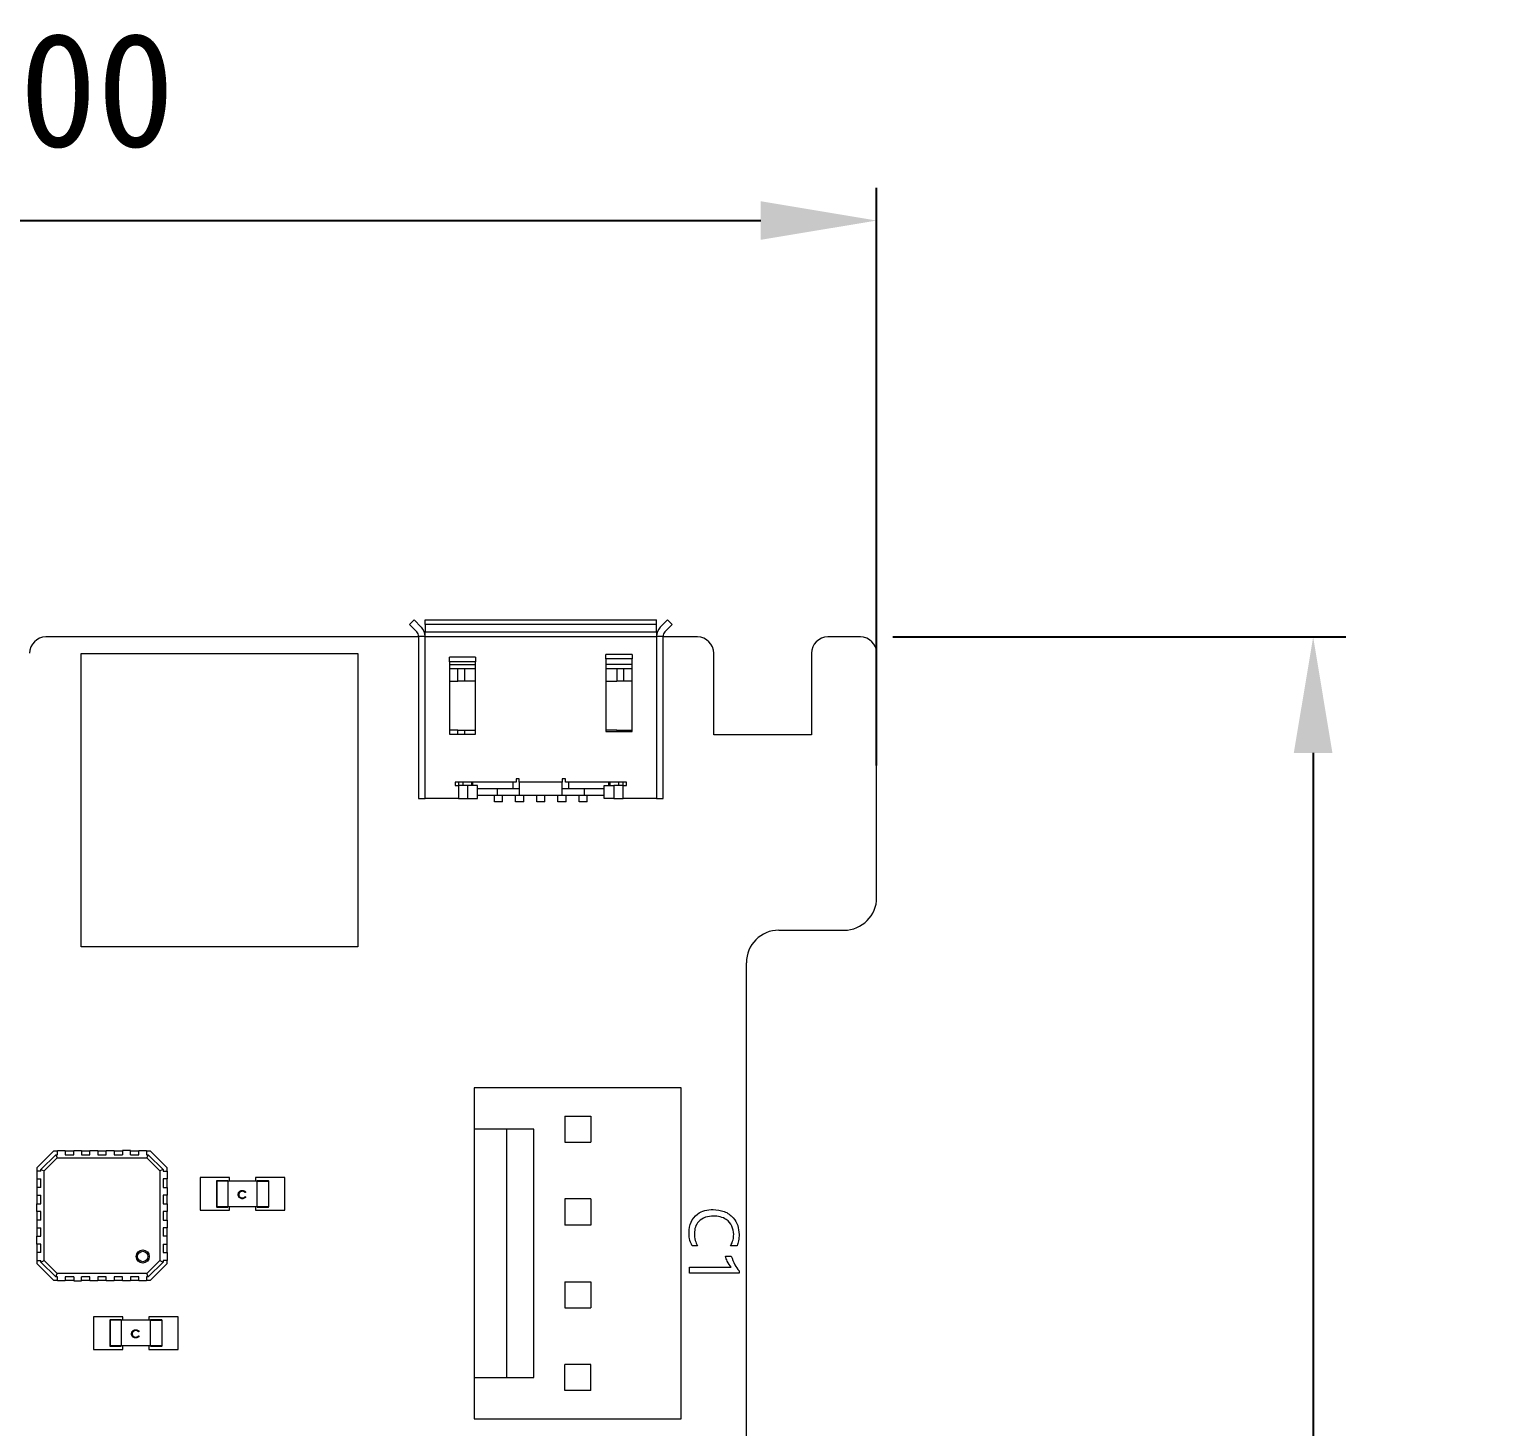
# Model space of a CAD drawing. Header units: millimetres. Extents: x 357.3 to 442.8, y 102.1 to 195.9.
# Drawn here: x 397.39 to 442.76, y 153.03 to 195.91 of the extents above; entities that cross this region are included whole.
import ezdxf

# ---------------------------------------------------------------- set-up
doc = ezdxf.new("R2010")
doc.units = ezdxf.units.MM
doc.header["$PDSIZE"] = -1
doc.dimstyles.new('ISO-25', dxfattribs={"dimtxt": 2.5, "dimasz": 2.5, "dimexe": 1.25, "dimexo": 0.625, "dimtad": 1, "dimtxsty": 'Standard', "dimcen": 2.5, "dimadec": 0, "dimazin": 0, "dimtfac": 1, "dimtmove": 0, "dimatfit": 3, "dimfxl": 1, "dimarcsym": 0})

# ---------------------------------------------------------------- blocks, each defined once
blk = doc.blocks.new('*D4')
at = {"color": 0, "lineweight": -2, "transparency": 16777216}
for p, q in [((368.395, 173.313), (368.395, 191.046)), ((423.395, 173.313), (423.395, 191.046)), ((371.951, 190.046), (419.839, 190.046))]:
    blk.add_line(p, q, dxfattribs=at)
at = {"color": 0, "transparency": 16777216}
for points in [[(371.951, 190.639), (371.951, 189.454), (368.395, 190.046)], [(419.839, 190.639), (419.839, 189.454), (423.395, 190.046)]]:
    blk.add_solid(points, dxfattribs=at)
at = {"layer": 'Defpoints', "color": 0, "transparency": 16777216}
for p in [(423.395, 190.046), (368.395, 172.313), (423.395, 172.313)]:
    blk.add_point(p, dxfattribs=at)
at = {"color": 0, "transparency": 16777216, "insert": (395.895, 193.612), "char_height": 3.5, "attachment_point": 5}
blk.add_mtext('55,00', dxfattribs=at)
blk = doc.blocks.new('*D5')
at = {"color": 0, "lineweight": -2, "transparency": 16777216}
for p, q in [((423.895, 177.262), (437.792, 177.262)), ((436.792, 173.706), (436.792, 147.828)), ((436.792, 114.818), (436.792, 140.696)), ((423.895, 111.262), (437.792, 111.262))]:
    blk.add_line(p, q, dxfattribs=at)
at = {"color": 0, "transparency": 16777216}
for points in [[(436.199, 173.706), (437.384, 173.706), (436.792, 177.262)], [(436.199, 114.818), (437.384, 114.818), (436.792, 111.262)]]:
    blk.add_solid(points, dxfattribs=at)
at = {"layer": 'Defpoints', "color": 0, "transparency": 16777216}
for p in [(422.895, 177.262), (422.895, 111.262), (436.792, 111.262)]:
    blk.add_point(p, dxfattribs=at)
at = {"color": 0, "transparency": 16777216, "insert": (436.792, 144.262), "char_height": 3.5, "attachment_point": 5}
blk.add_mtext('66,00', dxfattribs=at)

msp = doc.modelspace()

# ---------------------------------------------------------------- linework, layer by layer
at = {"color": 7, "linetype": 'Continuous', "lineweight": 15}
for p, q in [((409.054, 177.646), (409.195, 177.787)), ((409.278, 177.421), (409.054, 177.646)), ((409.195, 177.787), (409.419, 177.563)), ((409.537, 177.363), (409.528, 177.363)), ((409.537, 177.646), (409.537, 177.787)), ((409.537, 177.787), (416.637, 177.787)), ((416.637, 177.646), (409.537, 177.646)), ((409.537, 177.646), (409.537, 177.421)), ((409.537, 177.421), (416.637, 177.421)), ((409.537, 177.28), (409.537, 177.421)), ((416.637, 177.646), (416.637, 177.787)), ((416.637, 177.421), (416.637, 177.646)), ((416.637, 177.421), (416.637, 177.28)), ((416.645, 177.363), (416.637, 177.363)), ((416.754, 177.563), (416.978, 177.787)), ((417.119, 177.646), (416.895, 177.421)), ((416.978, 177.787), (417.119, 177.646)), ((409.337, 177.262), (397.895, 177.262)), ((409.337, 177.28), (409.337, 172.303)), ((409.537, 177.28), (409.337, 177.28)), ((409.537, 177.28), (416.637, 177.28)), ((409.537, 172.303), (409.537, 177.28)), ((416.637, 177.28), (416.637, 172.303)), ((416.837, 177.28), (416.637, 177.28)), ((416.837, 172.303), (416.837, 177.28)), ((417.895, 177.262), (416.837, 177.262)), ((422.895, 177.262), (421.895, 177.262)), ((398.974, 167.752), (398.974, 176.752)), ((398.974, 176.752), (407.474, 176.752)), ((407.474, 176.752), (407.474, 167.752)), ((411.087, 176.646), (410.287, 176.646)), ((410.287, 176.504), (410.287, 176.646)), ((411.087, 176.504), (410.287, 176.504)), ((410.287, 176.504), (410.287, 176.421)), ((411.087, 176.646), (411.087, 176.504)), ((411.087, 176.421), (411.087, 176.504)), ((415.887, 176.728), (415.087, 176.728)), ((415.087, 176.587), (415.087, 176.728)), ((415.887, 176.587), (415.087, 176.587)), ((415.087, 176.587), (415.087, 176.433)), ((415.887, 176.728), (415.887, 176.587)), ((415.887, 176.433), (415.887, 176.587)), ((418.395, 174.262), (418.395, 176.762)), ((421.395, 176.762), (421.395, 174.262)), ((423.395, 169.262), (423.395, 176.762)), ((410.287, 176.421), (411.087, 176.421)), ((410.287, 176.421), (410.287, 176.28)), ((411.087, 176.28), (410.287, 176.28)), ((410.287, 176.28), (410.287, 174.28)), ((411.087, 176.28), (411.087, 176.421)), ((411.087, 174.28), (411.087, 176.28)), ((415.087, 176.433), (415.887, 176.433)), ((415.087, 176.433), (415.087, 176.292)), ((415.087, 176.292), (415.887, 176.292)), ((415.087, 176.292), (415.087, 174.363)), ((415.887, 176.292), (415.887, 176.433)), ((415.887, 174.363), (415.887, 176.292)), ((410.287, 175.903), (410.536, 175.903)), ((410.758, 175.903), (410.536, 175.903)), ((411.087, 175.903), (410.758, 175.903)), ((415.087, 175.903), (415.415, 175.903)), ((415.637, 175.903), (415.415, 175.903)), ((415.887, 175.903), (415.637, 175.903)), ((410.536, 174.403), (410.287, 174.403)), ((410.287, 174.28), (411.087, 174.28)), ((410.536, 174.403), (410.758, 174.403)), ((410.758, 174.403), (411.087, 174.403)), ((415.415, 174.403), (415.087, 174.403)), ((415.087, 174.363), (415.887, 174.363)), ((415.415, 174.403), (415.637, 174.403)), ((415.637, 174.403), (415.887, 174.403)), ((421.395, 174.262), (418.395, 174.262)), ((412.427, 172.903), (412.327, 172.903)), ((412.327, 172.903), (412.327, 172.803)), ((412.427, 172.803), (412.427, 172.903)), ((413.847, 172.903), (413.747, 172.903)), ((413.747, 172.903), (413.747, 172.803)), ((413.847, 172.803), (413.847, 172.903)), ((412.327, 172.803), (410.461, 172.803)), ((410.461, 172.803), (410.461, 172.703)), ((410.461, 172.703), (410.561, 172.703)), ((410.561, 172.703), (410.561, 172.303)), ((410.844, 172.703), (410.561, 172.703)), ((410.844, 172.303), (410.844, 172.703)), ((411.139, 172.703), (410.844, 172.703)), ((410.997, 172.703), (410.997, 172.803)), ((411.139, 172.303), (411.139, 172.703)), ((412.229, 172.603), (411.139, 172.603)), ((411.139, 172.403), (411.757, 172.403)), ((411.662, 172.201), (411.662, 172.403)), ((411.757, 172.403), (411.757, 172.603)), ((411.757, 172.403), (412.427, 172.403)), ((411.912, 172.201), (411.912, 172.403)), ((412.229, 172.803), (412.229, 172.603)), ((412.427, 172.603), (412.229, 172.603)), ((412.312, 172.201), (412.312, 172.403)), ((413.747, 172.803), (412.427, 172.803)), ((412.427, 172.803), (412.427, 172.403)), ((412.427, 172.403), (413.747, 172.403)), ((412.562, 172.201), (412.562, 172.403)), ((412.962, 172.201), (412.962, 172.403)), ((413.212, 172.201), (413.212, 172.403)), ((413.612, 172.201), (413.612, 172.403)), ((413.747, 172.403), (413.747, 172.803)), ((413.944, 172.603), (413.747, 172.603)), ((413.747, 172.403), (414.416, 172.403)), ((415.712, 172.803), (413.847, 172.803)), ((413.862, 172.201), (413.862, 172.403)), ((413.944, 172.603), (413.944, 172.803)), ((415.035, 172.603), (413.944, 172.603)), ((414.262, 172.201), (414.262, 172.403)), ((414.416, 172.603), (414.416, 172.403)), ((414.416, 172.403), (415.035, 172.403)), ((414.512, 172.201), (414.512, 172.403)), ((415.035, 172.303), (415.035, 172.703)), ((415.035, 172.703), (415.329, 172.703)), ((415.176, 172.703), (415.176, 172.803)), ((415.329, 172.703), (415.329, 172.303)), ((415.612, 172.703), (415.329, 172.703)), ((415.612, 172.303), (415.612, 172.703)), ((415.612, 172.703), (415.712, 172.703)), ((415.712, 172.703), (415.712, 172.803)), ((409.337, 172.303), (409.537, 172.303)), ((410.561, 172.303), (409.537, 172.303)), ((410.561, 172.303), (410.844, 172.303)), ((410.844, 172.303), (411.139, 172.303)), ((411.912, 172.201), (411.662, 172.201)), ((412.562, 172.201), (412.312, 172.201)), ((413.212, 172.201), (412.962, 172.201)), ((413.862, 172.201), (413.612, 172.201)), ((414.512, 172.201), (414.262, 172.201)), ((415.329, 172.303), (415.035, 172.303)), ((415.329, 172.303), (415.612, 172.303)), ((416.637, 172.303), (415.612, 172.303)), ((416.637, 172.303), (416.837, 172.303)), ((420.395, 168.262), (422.395, 168.262)), ((407.474, 167.752), (398.974, 167.752)), ((419.395, 121.262), (419.395, 167.262)), ((417.395, 163.422), (411.045, 163.422)), ((411.045, 163.422), (411.045, 162.152)), ((417.395, 153.262), (417.395, 163.422)), ((413.825, 162.552), (413.825, 161.752)), ((413.825, 162.552), (414.625, 162.552)), ((414.625, 162.552), (414.625, 161.752)), ((412.045, 162.152), (411.045, 162.152)), ((411.045, 162.152), (411.045, 154.532)), ((412.045, 154.532), (412.045, 162.152)), ((412.875, 162.152), (412.045, 162.152)), ((412.875, 154.532), (412.875, 162.152)), ((397.629, 160.975), (398.139, 161.485)), ((398.139, 161.485), (398.249, 161.485)), ((398.249, 161.368), (398.249, 161.495)), ((398.249, 161.495), (398.489, 161.495)), ((398.489, 161.495), (398.489, 161.368)), ((398.489, 161.485), (398.749, 161.485)), ((398.749, 161.368), (398.749, 161.495)), ((398.749, 161.495), (398.989, 161.495)), ((398.989, 161.495), (398.989, 161.368)), ((398.989, 161.485), (399.249, 161.485)), ((399.249, 161.368), (399.249, 161.495)), ((399.249, 161.495), (399.489, 161.495)), ((399.489, 161.495), (399.489, 161.368)), ((399.489, 161.485), (399.749, 161.485)), ((399.749, 161.368), (399.749, 161.495)), ((399.749, 161.495), (399.989, 161.495)), ((399.989, 161.495), (399.989, 161.368)), ((399.989, 161.485), (400.249, 161.485)), ((400.489, 161.495), (400.249, 161.495)), ((400.249, 161.495), (400.249, 161.368)), ((400.489, 161.368), (400.489, 161.495)), ((400.489, 161.485), (400.749, 161.485)), ((400.749, 161.495), (400.989, 161.495)), ((400.749, 161.368), (400.749, 161.495)), ((400.989, 161.495), (400.989, 161.368)), ((400.989, 161.485), (401.099, 161.485)), ((401.099, 161.485), (401.609, 160.975)), ((413.825, 161.752), (414.625, 161.752)), ((397.744, 160.913), (398.2, 161.37)), ((397.844, 160.871), (398.242, 161.27)), ((398.2, 161.37), (398.242, 161.27)), ((398.2, 161.37), (398.249, 161.37)), ((398.242, 161.27), (400.995, 161.27)), ((398.489, 161.37), (398.749, 161.37)), ((398.989, 161.37), (399.249, 161.37)), ((399.489, 161.37), (399.749, 161.37)), ((399.989, 161.37), (400.249, 161.37)), ((400.489, 161.37), (400.749, 161.37)), ((400.989, 161.37), (401.037, 161.37)), ((401.037, 161.37), (400.995, 161.27)), ((400.995, 161.27), (401.394, 160.871)), ((401.037, 161.37), (401.494, 160.913)), ((397.619, 160.865), (397.619, 160.625)), ((397.745, 160.865), (397.619, 160.865)), ((397.619, 160.625), (397.745, 160.625)), ((397.629, 160.865), (397.629, 160.975)), ((397.629, 160.365), (397.629, 160.625)), ((397.744, 160.913), (397.844, 160.871)), ((397.744, 160.865), (397.744, 160.913)), ((397.744, 160.365), (397.744, 160.625)), ((397.844, 158.118), (397.844, 160.871)), ((401.494, 160.913), (401.394, 160.871)), ((401.394, 160.871), (401.394, 158.118)), ((401.492, 160.865), (401.619, 160.865)), ((401.619, 160.625), (401.492, 160.625)), ((401.494, 160.913), (401.494, 160.865)), ((401.494, 160.625), (401.494, 160.365)), ((401.609, 160.975), (401.609, 160.865)), ((401.609, 160.625), (401.609, 160.365)), ((401.619, 160.865), (401.619, 160.625)), ((402.634, 160.667), (402.634, 159.667)), ((403.534, 160.667), (402.634, 160.667)), ((403.534, 160.562), (403.534, 160.667)), ((405.234, 160.667), (404.334, 160.667)), ((404.334, 160.667), (404.334, 160.562)), ((405.234, 159.667), (405.234, 160.667)), ((397.619, 160.365), (397.619, 160.125)), ((397.745, 160.365), (397.619, 160.365)), ((397.619, 160.125), (397.745, 160.125)), ((397.629, 159.865), (397.629, 160.125)), ((397.744, 159.865), (397.744, 160.125)), ((401.492, 160.365), (401.619, 160.365)), ((401.619, 160.125), (401.492, 160.125)), ((401.494, 160.125), (401.494, 159.865)), ((401.609, 160.125), (401.609, 159.865)), ((401.619, 160.365), (401.619, 160.125)), ((403.134, 160.562), (403.134, 159.772)), ((403.144, 160.562), (403.134, 160.562)), ((403.484, 160.572), (403.144, 160.572)), ((403.144, 160.572), (403.144, 160.562)), ((403.144, 160.562), (403.144, 159.772)), ((403.484, 160.562), (403.144, 160.562)), ((403.484, 160.572), (403.484, 160.562)), ((403.484, 160.562), (403.484, 159.772)), ((404.384, 160.562), (403.484, 160.562)), ((404.031, 160.221), (404.012, 160.206)), ((404.384, 160.562), (404.384, 160.572)), ((404.724, 160.572), (404.384, 160.572)), ((404.384, 159.772), (404.384, 160.562)), ((404.384, 160.562), (404.724, 160.562)), ((404.724, 160.562), (404.724, 160.572)), ((404.724, 160.562), (404.724, 159.772)), ((404.724, 160.562), (404.734, 160.562)), ((404.734, 159.772), (404.734, 160.562)), ((397.619, 159.625), (397.619, 159.865)), ((397.619, 159.865), (397.745, 159.865)), ((401.492, 159.865), (401.619, 159.865)), ((401.619, 159.865), (401.619, 159.625)), ((403.144, 159.772), (403.134, 159.772)), ((403.484, 159.772), (403.144, 159.772)), ((403.144, 159.772), (403.144, 159.762)), ((403.144, 159.762), (403.484, 159.762)), ((403.484, 159.772), (403.484, 159.762)), ((404.384, 159.772), (403.484, 159.772)), ((403.534, 159.667), (403.534, 159.772)), ((404.012, 160.083), (404.031, 160.069)), ((404.334, 159.772), (404.334, 159.667)), ((404.384, 159.762), (404.384, 159.772)), ((404.724, 159.772), (404.384, 159.772)), ((404.384, 159.762), (404.724, 159.762)), ((404.724, 159.762), (404.724, 159.772)), ((404.724, 159.772), (404.734, 159.772)), ((413.825, 160.012), (413.825, 159.212)), ((414.625, 160.012), (413.825, 160.012)), ((414.625, 160.012), (414.625, 159.212)), ((397.745, 159.625), (397.619, 159.625)), ((397.745, 159.365), (397.619, 159.365)), ((397.619, 159.365), (397.619, 159.125)), ((397.629, 159.365), (397.629, 159.625)), ((397.744, 159.365), (397.744, 159.625)), ((401.619, 159.625), (401.492, 159.625)), ((401.492, 159.365), (401.619, 159.365)), ((401.494, 159.625), (401.494, 159.365)), ((401.609, 159.625), (401.609, 159.365)), ((401.619, 159.365), (401.619, 159.125)), ((402.634, 159.667), (403.534, 159.667)), ((404.334, 159.667), (405.234, 159.667)), ((397.619, 159.125), (397.745, 159.125)), ((397.619, 158.625), (397.619, 158.865)), ((397.619, 158.865), (397.745, 158.865)), ((397.629, 158.865), (397.629, 159.125)), ((397.744, 158.865), (397.744, 159.125)), ((401.619, 159.125), (401.492, 159.125)), ((401.619, 158.865), (401.492, 158.865)), ((401.494, 159.125), (401.494, 158.865)), ((401.609, 159.125), (401.609, 158.865)), ((401.619, 158.625), (401.619, 158.865)), ((414.625, 159.212), (413.825, 159.212)), ((397.745, 158.625), (397.619, 158.625)), ((397.745, 158.365), (397.619, 158.365)), ((397.619, 158.365), (397.619, 158.125)), ((397.629, 158.365), (397.629, 158.625)), ((397.744, 158.365), (397.744, 158.625)), ((401.492, 158.625), (401.619, 158.625)), ((401.492, 158.365), (401.619, 158.365)), ((401.494, 158.625), (401.494, 158.365)), ((401.609, 158.625), (401.609, 158.365)), ((401.619, 158.365), (401.619, 158.125)), ((417.895, 158.571), (417.731, 158.571)), ((419.112, 158.571), (418.911, 158.571)), ((397.619, 158.125), (397.745, 158.125)), ((397.629, 158.015), (397.629, 158.125)), ((398.139, 157.505), (397.629, 158.015)), ((397.744, 158.076), (397.744, 158.125)), ((397.744, 158.076), (397.844, 158.118)), ((398.2, 157.62), (397.744, 158.076)), ((398.242, 157.72), (397.844, 158.118)), ((401.394, 158.118), (400.995, 157.72)), ((401.494, 158.076), (401.037, 157.62)), ((401.609, 158.015), (401.099, 157.505)), ((401.394, 158.118), (401.494, 158.076)), ((401.619, 158.125), (401.492, 158.125)), ((401.494, 158.125), (401.494, 158.076)), ((401.609, 158.125), (401.609, 158.015)), ((417.653, 157.913), (418.927, 157.913)), ((417.653, 157.73), (417.653, 157.913)), ((418.751, 158.26), (418.933, 158.26)), ((398.249, 157.505), (398.139, 157.505)), ((398.2, 157.62), (398.242, 157.72)), ((398.249, 157.62), (398.2, 157.62)), ((400.995, 157.72), (398.242, 157.72)), ((398.249, 157.495), (398.249, 157.621)), ((398.489, 157.495), (398.249, 157.495)), ((398.489, 157.621), (398.489, 157.495)), ((398.749, 157.62), (398.489, 157.62)), ((398.749, 157.505), (398.489, 157.505)), ((398.749, 157.621), (398.749, 157.495)), ((398.749, 157.495), (398.989, 157.495)), ((398.989, 157.495), (398.989, 157.621)), ((399.249, 157.62), (398.989, 157.62)), ((399.249, 157.505), (398.989, 157.505)), ((399.249, 157.495), (399.249, 157.621)), ((399.489, 157.495), (399.249, 157.495)), ((399.489, 157.621), (399.489, 157.495)), ((399.749, 157.62), (399.489, 157.62)), ((399.749, 157.505), (399.489, 157.505)), ((399.749, 157.495), (399.749, 157.621)), ((399.989, 157.495), (399.749, 157.495)), ((399.989, 157.621), (399.989, 157.495)), ((400.249, 157.62), (399.989, 157.62)), ((400.249, 157.505), (399.989, 157.505)), ((400.249, 157.495), (400.249, 157.621)), ((400.489, 157.495), (400.249, 157.495)), ((400.489, 157.621), (400.489, 157.495)), ((400.749, 157.62), (400.489, 157.62)), ((400.749, 157.505), (400.489, 157.505)), ((400.749, 157.495), (400.749, 157.621)), ((400.989, 157.495), (400.749, 157.495)), ((400.989, 157.621), (400.989, 157.495)), ((401.037, 157.62), (400.989, 157.62)), ((401.099, 157.505), (400.989, 157.505)), ((401.037, 157.62), (400.995, 157.72)), ((413.825, 157.472), (414.625, 157.472)), ((413.825, 157.472), (413.825, 156.672)), ((414.625, 157.472), (414.625, 156.672)), ((419.171, 157.73), (417.653, 157.73)), ((419.171, 157.801), (419.171, 157.73)), ((413.825, 156.672), (414.625, 156.672)), ((400.26, 156.393), (399.36, 156.393)), ((399.36, 156.393), (399.36, 155.393)), ((399.86, 156.288), (399.86, 155.498)), ((399.87, 156.288), (399.86, 156.288)), ((400.21, 156.298), (399.87, 156.298)), ((399.87, 156.298), (399.87, 156.288)), ((399.87, 156.288), (399.87, 155.498)), ((400.21, 156.288), (399.87, 156.288)), ((400.21, 156.298), (400.21, 156.288)), ((400.21, 156.288), (400.21, 155.498)), ((401.11, 156.288), (400.21, 156.288)), ((400.26, 156.288), (400.26, 156.393)), ((401.06, 156.393), (401.06, 156.288)), ((401.96, 156.393), (401.06, 156.393)), ((401.11, 156.288), (401.11, 156.298)), ((401.45, 156.298), (401.11, 156.298)), ((401.11, 155.498), (401.11, 156.288)), ((401.11, 156.288), (401.45, 156.288)), ((401.45, 156.288), (401.45, 156.298)), ((401.45, 156.288), (401.45, 155.498)), ((401.45, 156.288), (401.46, 156.288)), ((401.46, 155.498), (401.46, 156.288)), ((401.96, 155.393), (401.96, 156.393)), ((400.757, 155.947), (400.738, 155.932)), ((400.738, 155.809), (400.757, 155.795)), ((399.36, 155.393), (400.26, 155.393)), ((399.87, 155.498), (399.86, 155.498)), ((400.21, 155.498), (399.87, 155.498)), ((399.87, 155.498), (399.87, 155.488)), ((399.87, 155.488), (400.21, 155.488)), ((400.21, 155.498), (400.21, 155.488)), ((401.11, 155.498), (400.21, 155.498)), ((400.26, 155.393), (400.26, 155.498)), ((401.06, 155.498), (401.06, 155.393)), ((401.06, 155.393), (401.96, 155.393)), ((401.11, 155.488), (401.11, 155.498)), ((401.45, 155.498), (401.11, 155.498)), ((401.11, 155.488), (401.45, 155.488)), ((401.45, 155.488), (401.45, 155.498)), ((401.45, 155.498), (401.46, 155.498)), ((413.825, 154.132), (413.825, 154.932)), ((414.625, 154.932), (413.825, 154.932)), ((414.625, 154.132), (414.625, 154.932)), ((411.045, 154.532), (412.045, 154.532)), ((411.045, 154.532), (411.045, 153.262)), ((412.045, 154.532), (412.875, 154.532)), ((414.625, 154.132), (413.825, 154.132)), ((411.045, 153.262), (417.395, 153.262))]:
    msp.add_line(p, q, dxfattribs=at)
at = {"color": 8, "linetype": 'Continuous', "lineweight": 15}
for p, q in [((410.536, 175.903), (410.536, 176.28)), ((410.758, 175.903), (410.758, 176.28)), ((415.415, 176.292), (415.415, 175.903)), ((415.637, 175.903), (415.637, 176.292)), ((410.536, 174.28), (410.536, 174.403)), ((410.758, 174.28), (410.758, 174.403)), ((415.415, 174.403), (415.415, 174.363)), ((415.637, 174.363), (415.637, 174.403)), ((410.561, 172.803), (410.561, 172.703)), ((410.702, 172.703), (410.702, 172.803)), ((410.968, 172.703), (410.968, 172.803)), ((415.205, 172.803), (415.205, 172.703)), ((415.471, 172.803), (415.471, 172.703)), ((415.612, 172.703), (415.612, 172.803))]:
    msp.add_line(p, q, dxfattribs=at)
at = {"color": 7, "linetype": 'Continuous', "lineweight": 15}
for radius in [0.2, 0.16]:
    msp.add_circle((400.869, 158.245), radius, dxfattribs=at)
for centre, radius, start, end in [((409.137, 177.28), 0.2, 0, 45), ((409.137, 177.28), 0.4, 0, 45), ((417.037, 177.28), 0.4, 135, 180), ((417.037, 177.28), 0.2, 135, 180), ((397.895, 176.762), 0.5, 90, 180), ((417.895, 176.762), 0.5, 0, 90), ((421.895, 176.762), 0.5, 90, 180), ((422.895, 176.762), 0.5, 0, 90), ((422.395, 169.262), 1, 270, 0), ((420.395, 167.262), 1, 90, 180), ((403.144, 160.562), 0.01, 90, 180), ((404.724, 160.562), 0.01, 0, 90), ((403.144, 159.772), 0.01, 180, 270), ((404.724, 159.772), 0.01, 270, 0), ((399.87, 156.288), 0.01, 90, 180), ((401.45, 156.288), 0.01, 0, 90), ((399.87, 155.498), 0.01, 180, 270), ((401.45, 155.498), 0.01, 270, 0)]:
    msp.add_arc(centre, radius, start, end, dxfattribs=at)
for points, knots in [([(403.797, 160.146), (403.798, 160.153), (403.798, 160.173), (403.809, 160.206), (403.835, 160.238), (403.869, 160.262), (403.902, 160.27), (403.921, 160.271), (403.926, 160.271)], [0, 0, 0, 0, 0.100192, 0.303224, 0.503589, 0.711285, 0.92168, 1, 1, 1, 1]), ([(403.828, 160.061), (403.824, 160.066), (403.811, 160.082), (403.799, 160.111), (403.798, 160.136), (403.797, 160.146)], [0, 0, 0, 0, 0.216295, 0.654376, 1, 1, 1, 1]), ([(403.925, 160.246), (403.918, 160.246), (403.899, 160.245), (403.869, 160.234), (403.841, 160.211), (403.822, 160.18), (403.82, 160.156), (403.819, 160.145)], [0, 0, 0, 0, 0.122721, 0.348197, 0.574851, 0.784021, 1, 1, 1, 1]), ([(403.819, 160.145), (403.819, 160.138), (403.82, 160.121), (403.83, 160.094), (403.851, 160.069), (403.879, 160.05), (403.906, 160.044), (403.922, 160.043), (403.927, 160.043)], [0, 0, 0, 0, 0.121611, 0.314513, 0.504479, 0.709415, 0.92039, 1, 1, 1, 1]), ([(404.012, 160.206), (404.008, 160.211), (403.996, 160.225), (403.97, 160.24), (403.944, 160.246), (403.929, 160.246), (403.925, 160.246)], [0, 0, 0, 0, 0.202445, 0.5364528, 0.8836158, 1, 1, 1, 1]), ([(403.926, 160.271), (403.933, 160.271), (403.953, 160.27), (403.987, 160.26), (404.016, 160.241), (404.028, 160.225), (404.031, 160.221)], [0, 0, 0, 0, 0.16655, 0.502939, 0.873071, 1, 1, 1, 1]), ([(403.927, 160.019), (403.92, 160.019), (403.9, 160.02), (403.865, 160.029), (403.84, 160.047), (403.829, 160.059), (403.828, 160.061)], [0, 0, 0, 0, 0.180909, 0.546286, 0.946311, 1, 1, 1, 1]), ([(403.927, 160.043), (403.933, 160.044), (403.952, 160.044), (403.982, 160.055), (404.002, 160.072), (404.011, 160.082), (404.012, 160.083)], [0, 0, 0, 0, 0.205507, 0.579329, 0.94244, 1, 1, 1, 1]), ([(404.031, 160.069), (404.027, 160.064), (404.014, 160.048), (403.986, 160.029), (403.953, 160.02), (403.933, 160.019), (403.927, 160.019)], [0, 0, 0, 0, 0.166921, 0.499575, 0.84255, 1, 1, 1, 1]), ([(417.635, 158.984), (417.645, 159.092), (417.665, 159.309), (417.868, 159.55), (418.121, 159.672), (418.29, 159.682), (418.375, 159.687)], [0, 0, 0, 0, 0.279889, 0.55882, 0.779129, 1, 1, 1, 1]), ([(418.375, 159.687), (418.491, 159.677), (418.724, 159.658), (418.994, 159.459), (419.15, 159.198), (419.164, 159.016), (419.171, 158.924)], [0, 0, 0, 0, 0.280176, 0.559368, 0.779491, 1, 1, 1, 1]), ([(418.387, 159.486), (418.303, 159.48), (418.136, 159.469), (417.933, 159.339), (417.815, 159.153), (417.805, 159.022), (417.799, 158.956)], [0, 0, 0, 0, 0.280539, 0.559696, 0.779607, 1, 1, 1, 1]), ([(419.007, 158.923), (418.997, 159.011), (418.978, 159.188), (418.804, 159.38), (418.595, 159.474), (418.456, 159.482), (418.387, 159.486)], [0, 0, 0, 0, 0.279546, 0.558661, 0.779039, 1, 1, 1, 1]), ([(417.731, 158.571), (417.698, 158.645), (417.64, 158.777), (417.636, 158.921), (417.635, 158.984)], [0, 0, 0, 0, 0.559108, 1, 1, 1, 1]), ([(417.799, 158.956), (417.803, 158.881), (417.81, 158.746), (417.869, 158.625), (417.895, 158.571)], [0, 0, 0, 0, 0.559991, 1, 1, 1, 1]), ([(418.911, 158.571), (418.942, 158.633), (418.997, 158.745), (419.004, 158.868), (419.007, 158.923)], [0, 0, 0, 0, 0.559565, 1, 1, 1, 1]), ([(419.171, 158.924), (419.17, 158.857), (419.167, 158.736), (419.129, 158.622), (419.112, 158.571)], [0, 0, 0, 0, 0.560225, 1, 1, 1, 1]), ([(418.927, 157.913), (418.884, 157.973), (418.808, 158.08), (418.768, 158.205), (418.751, 158.26)], [0, 0, 0, 0, 0.559487, 1, 1, 1, 1]), ([(418.933, 158.26), (418.966, 158.168), (419.025, 158.004), (419.127, 157.863), (419.171, 157.801)], [0, 0, 0, 0, 0.559944, 1, 1, 1, 1]), ([(400.523, 155.872), (400.524, 155.879), (400.524, 155.899), (400.535, 155.932), (400.561, 155.964), (400.595, 155.988), (400.628, 155.996), (400.647, 155.997), (400.652, 155.997)], [0, 0, 0, 0, 0.100191, 0.303239, 0.503588, 0.711283, 0.921681, 1, 1, 1, 1]), ([(400.554, 155.787), (400.55, 155.792), (400.537, 155.808), (400.525, 155.837), (400.524, 155.862), (400.523, 155.872)], [0, 0, 0, 0, 0.21633, 0.654415, 1, 1, 1, 1]), ([(400.651, 155.972), (400.644, 155.972), (400.625, 155.971), (400.595, 155.96), (400.567, 155.937), (400.548, 155.906), (400.546, 155.882), (400.545, 155.871)], [0, 0, 0, 0, 0.1227311, 0.3482045, 0.5748562, 0.784023, 1, 1, 1, 1]), ([(400.545, 155.871), (400.545, 155.864), (400.546, 155.847), (400.556, 155.82), (400.577, 155.795), (400.605, 155.776), (400.632, 155.77), (400.648, 155.769), (400.653, 155.769)], [0, 0, 0, 0, 0.12161, 0.314509, 0.504499, 0.709424, 0.920391, 1, 1, 1, 1]), ([(400.653, 155.745), (400.646, 155.745), (400.626, 155.746), (400.591, 155.755), (400.566, 155.773), (400.555, 155.785), (400.554, 155.787)], [0, 0, 0, 0, 0.180908, 0.546288, 0.946335, 1, 1, 1, 1]), ([(400.738, 155.932), (400.734, 155.937), (400.722, 155.951), (400.696, 155.966), (400.67, 155.972), (400.655, 155.972), (400.651, 155.972)], [0, 0, 0, 0, 0.20247, 0.536475, 0.883636, 1, 1, 1, 1]), ([(400.652, 155.997), (400.659, 155.997), (400.679, 155.996), (400.713, 155.986), (400.742, 155.967), (400.754, 155.951), (400.757, 155.947)], [0, 0, 0, 0, 0.166553, 0.502938, 0.873093, 1, 1, 1, 1]), ([(400.653, 155.769), (400.659, 155.77), (400.678, 155.77), (400.708, 155.781), (400.728, 155.798), (400.737, 155.808), (400.738, 155.809)], [0, 0, 0, 0, 0.205507, 0.579329, 0.94244, 1, 1, 1, 1]), ([(400.757, 155.795), (400.753, 155.79), (400.74, 155.774), (400.712, 155.755), (400.679, 155.746), (400.659, 155.745), (400.653, 155.745)], [0, 0, 0, 0, 0.16692, 0.499562, 0.84255, 1, 1, 1, 1])]:
    msp.add_open_spline(points, degree=3, knots=knots, dxfattribs=at)

# ---------------------------------------------------------------- dimensions: what is measured, and where the dimension line sits
dim = msp.add_linear_dim(base=(423.395, 190.046), p1=(368.395, 172.313), p2=(423.395, 172.313), dimstyle='ISO-25', override={"dimtxt": 3.5, "dimasz": 3.556, "dimexe": 1, "dimexo": 1, "dimgap": 1.524, "dimtih": 1, "dimtoh": 1, "dimzin": 0, "dimadec": 2, "dimtzin": 0})
dim.commit()
dim.dimension.update_dxf_attribs({"geometry": '*D4', "text_midpoint": (395.895, 193.612)})
dim = msp.add_aligned_dim(p1=(422.895, 177.262), p2=(422.895, 111.262), distance=13.897, dimstyle='ISO-25', override={"dimtxt": 3.5, "dimasz": 3.556, "dimexe": 1, "dimexo": 1, "dimgap": 1.524, "dimtih": 1, "dimtoh": 1, "dimzin": 0, "dimadec": 2, "dimtzin": 0})
dim.commit()
dim.dimension.update_dxf_attribs({"geometry": '*D5', "text_midpoint": (436.792, 144.262)})

doc.saveas('drawing.dxf')
